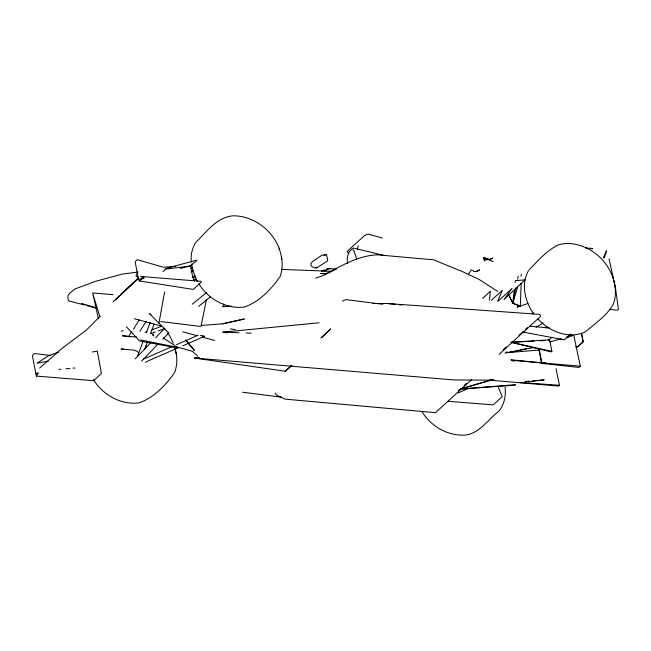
<?xml version="1.0" encoding="UTF-8"?>
<svg xmlns="http://www.w3.org/2000/svg" width="651" height="651" viewBox="0 0 651 651"><rect width="100%" height="100%" fill="white"/><g stroke="black" fill="none" stroke-linecap="round" stroke-linejoin="round"><path stroke-width="0.98" d="M223.667 306.89L223.675 303.887M521.166 283.242L520.32 306.116L517.439 306.955M489.479 300.266L490.382 291.241L482.586 298.418M517.407 307.06L520.271 306.255L512.785 303.203L514.314 289.475M515.079 282.607L515.299 280.646L525.015 279.857L504.012 299.598L512.085 288.393L498.121 301.153M158.925 323.246L164.622 291.86M201.11 325.882L206.408 299.631M527.928 303.415L520.32 306.116L512.785 303.203L515.877 287.791M517.618 279.124L518.204 276.236M357.318 249.341L358.221 245.655M508.74 294.944L512.785 303.203L517.724 286.814M520.922 276.211L521.5 274.291M604.193 258.065L606.48 250.781L603.339 257.739M137.483 356.374L143.114 341.279M146.28 332.783L150.153 322.408M144.636 349.497L147.451 341.946M150.625 333.458L154.141 324.019M528.506 270.572C520.759 284.243 524.975 301.543 533.625 313.741M497.763 300.941L502.312 290.354L491.448 300.282M137.564 272.785L135.961 276.097L138.272 277.31M468.256 274.632L471.291 269.831L473.277 270.686M131.819 331.733L129.158 335.509M133.406 329.194L139.249 319.893M139.867 331.359L146.239 321.212M92.409 352.012L97.3 351.084L101.45 373.503L93.589 380.672L36.326 376.099L38.442 372.933L35.813 373.34L32.55 356.52L32.778 355.137L34.527 353.526L50.273 355.43M327.795 268.725C327.811 269.53 326.721 268.806 328.096 268.871C325.207 269.669 329.064 268.025 330.098 268.668L330.179 269.091M529.173 269.831C537.954 260.701 546.653 250.684 558.135 244.963C567.005 242.172 576.42 243.645 584.818 247.258C597.748 252.759 608.237 263.972 612.746 277.285M324.108 271.41L328.259 268.839M162.953 271.719L165.932 268.481L196.529 260.148L196.765 260.669L190.051 266.031L180.303 268.44M100.164 316.207L86.648 329.862L62.276 348.204L39.605 368.108M135.188 358.896L150.666 342.849M155.597 337.739L164.744 328.259M141.649 361.061L157.827 344.281M162.758 339.171L169.089 332.612M567.119 337.21L573.808 335.395L580.285 366.179L579.024 367.441L541.477 363.372L538.833 348.773M322.099 337.34L330.553 328.91L320.91 337.934M138.403 277.936L115.471 299.899L119.1 296.457M120.557 295.074L138.004 278.53L112.981 301.877M199.597 357.7L194.559 358.05L285.284 371.257L291.217 365.707M570.74 333.979L564.417 339.871L522.598 332.002L524.592 331.79M556.027 368.621L559.478 385.286L558.631 386.059L489.544 380.151L453.438 379.899L194.559 358.05L198.604 358.156M503.264 349.717L506.242 346.991M518.88 335.411L521.858 332.685M471.454 379.72L435.47 412.677L285.203 399.144L276.618 395.222L275.202 393.123M499.187 354.315L540.411 316.541L539.98 314.4L387.752 303.553L372.844 303.472M592.117 249.048L592.719 248.503L585.762 247.982M549.005 340.335L549.607 339.781L551.885 351.369L551.283 351.914L511.011 342.296L549.607 339.781M567.656 336.966L569.902 334.915M567.501 337.755L571.244 334.345M458.304 390.763L459.769 389.428M464.155 385.433L466.352 383.439M575.663 346.804L577.632 346.828L583.109 341.856L581.668 334.248M525.365 329.496L527.44 327.616M609.019 258.781L615.464 287.88L618.45 309.347L617.441 310.267L609.523 309.347M577.632 346.828L583.239 341.865L581.709 334.248M285.284 371.257L292.071 365.276M548.28 340.359L552.089 337.202M192.208 304.22L206.416 292.69M198.669 306.385L210.509 296.775M145.507 362.542L147.093 361.346L178.431 347.707M327.876 269.001L327.331 269.083L327.876 268.863M532.095 314.075L533.755 312.919M138.557 279.523L139.224 280.931L143.944 277.765L138.557 279.523L135.302 262.703L135.31 261.507L137.312 259.708L163.401 267.195L175.534 266.462M37.058 363.209L48.581 355.698L58.606 352.142M316.069 268.358L327.754 260.799L326.485 254.59M536.155 327.209L543.08 322.969M545.212 327.779L546.946 326.721M191.012 271.939L193.583 270.401M192.305 277.188L194.885 275.65M327.144 269.278L327.575 269.115L326.9 269.229M335.135 269.693L324.125 275.113L315.833 278.164M323.482 270.116L324.206 269.766M324.019 255.648L326.745 254.362L321.781 255.306L312.171 261.8L310.852 263.834L311.129 265.51L312.268 266.853L314.807 267.911M458.182 392.911L468.403 388.427M143.277 359.214L171.742 346.771M176.331 344.761L198.376 335.127M183.045 345.697L204.243 336.469M342.336 301.112L346.015 299.598L382.723 304.277M477.15 270.881L479.616 269.864L476.849 271.622L473.57 271.5M566.883 336.738L568.779 336.022M145.067 332.279L146.98 331.595M151.756 329.862L161.302 326.411M150.625 333.662L155.337 331.961M158.169 330.944L164.776 328.568M121.2 331.286L123.088 330.61M491.228 379.899L461.12 388.777L488.95 380.778M549.916 341.873L561.382 338.764M509.001 352.59L513.908 351.32M505.77 352.045L509.806 352.468L526.513 348.594M222.414 323.856L244.198 319.023L222.414 323.856L201.289 325.427M504.964 353.151L534.528 347.398M489.544 380.151L493.531 379.37M38.059 363.022L48.036 361.183M93.41 293.04L113.103 294.683M138.045 272.02L122.331 274.079L96.177 281.126L74.71 289.077L70.162 292.869L68.168 295.351L67.826 297.735L68.461 300.835L84.508 305.01M190.051 266.031L166.013 269.107L165.932 268.481M520.222 382.788L526.228 382.056M528.23 381.811L544.236 379.867L538.296 380.379M315.393 267.382L316.842 267.235M226.906 332.946L222.935 332.124L319.039 322.798M546.059 327.754L548.061 327.567M525.43 381.494L529.393 381.152M532.363 380.892L536.318 380.55M58.793 369.41L60.82 369.239M65.873 368.824L69.909 368.482M509.806 352.468L539.085 350.035M545.782 362.648L541.876 362.9L511.198 360.263L514.021 361.232M524.006 341.629L511.011 342.296L551.885 351.369M527.009 341.474L534.007 341.108M540.005 340.798L545.009 340.538M222.178 306.548L231.219 306.125M329.862 268.537L336.559 269.18M72.961 368.1L74.971 368.067M123.91 349.107L121.062 349.066L134.22 350.157L137.451 351.516L138.338 352.606M190.767 268.204L192.786 268.245M204.447 336.128L200.418 335.363M281.346 269.4L330.968 271.296M222.935 332.124L239.072 332.734M246.135 333.003L251.18 333.19M326.509 273.762L320.512 273.493L325.874 273.745C342.32 265.486 358.929 255.273 377.849 254.85L433.647 259.839L463.195 271.947L479.217 279.507L497.73 291.436M520.629 382.487L559.478 385.286M192.631 277.448L195.65 277.684M193.998 279.32L196.008 279.474M447.912 401.276L493.108 404.857L502.303 396.622L498.292 387.296M580.285 366.179L541.876 362.9L539.207 348.96M529.393 326.2L549.477 327.974M136.702 337.047L122.347 335.737L130.298 336.852M387.752 303.553L395.775 304.359M398.786 304.66L401.797 304.961M510.945 359.751L541.567 362.843M141.991 277.822L144.001 278.05M160.789 321.545L200.5 326.444M242.603 392.236L281.313 397.143M230.291 328.91L235.271 329.561M139.224 280.931L193.314 289.426L201.265 282.209L201.135 281.33L140.771 276.48L143.757 276.968M176.991 347.919L139.583 340.929L126.392 326.794M140.657 339.944L177.609 347.357M384.383 255.501L353.55 248.08C347.78 250.79 346.495 257.894 347.61 263.631M86.404 305.506L95.949 308.069M161.367 326.086L134.301 318.681M182.695 331.815L197.245 335.713M202.087 337.015L214.675 340.473M382.3 238.054L367.986 234.043L364.47 235.589L347.129 251.432L348.855 253.605M176.104 346.739L192.354 351.32L197.676 356.048M81.473 303.374L96.291 307.866M493.246 261.694L484.075 257.34L484.8 260.97L483.278 257.788M151.056 314.531L149.323 313.57L168.34 332.515M163.385 338.072L175.103 345.722M352.915 249.707L354.038 250.79L356.699 259.065M538.027 319.014C549.428 331.652 569.186 339.586 585.444 331.807C595.25 323.27 606.822 315.8 613.266 304.253C616.92 294.968 615.464 284.894 612.331 275.699M194.641 350.409L185.657 339.912L194.315 350.71M326.037 270.849L325.467 270.124L324.426 270.564L324.719 271.41M167.616 333.019L169.415 335.363L173.28 343.101M421.897 411.473C431.117 426.812 449.459 437.195 467.54 434.787C480.763 431.646 488.502 419.138 498.788 411.277C504.403 404.515 506.055 395.596 505.062 387.019M197.253 281.216L192.891 270.775L191.687 264.111M198.807 283.698C208.035 299.037 226.377 309.42 244.45 307.012C259.131 302.064 271.402 289.117 280.02 276.683C283.665 267.406 282.209 257.332 279.076 248.137C271.809 229.648 253.32 215.766 233.204 215.798C216.62 217.133 206.261 232.228 195.251 243.01C192.208 248.877 190.32 255.607 191.418 262.223M93.443 379.517C102.663 394.864 121.005 405.248 139.086 402.839C153.766 397.891 166.029 384.944 174.647 372.51C177.446 364.755 177.585 356.203 174.867 348.407M509.481 296.286L512.785 303.203M194.437 281.029L192.737 277.407L190.694 265.543M99.839 316.72L92.686 293.145L98.439 318.77M614.625 284.528L615.228 286.814M279.076 248.137L279.491 249.724M281.37 256.966L281.973 259.244M176.608 355.072L174.981 348.863M35.813 373.34L36.326 376.099M145.791 345.852L145.857 347.618M153.123 334.183L152.692 335.102L153.628 335.949L153.123 334.183M515.446 384.66L514.843 385.213L460.151 389.062L515.446 384.66M328.194 268.79L328.194 268.79M322.237 270.914L321.781 271.264L322.237 270.914M492.522 258.065L489.698 259.887L485.573 259.757L483.571 258.61L489.755 259.236L492.522 258.065"/></g></svg>
